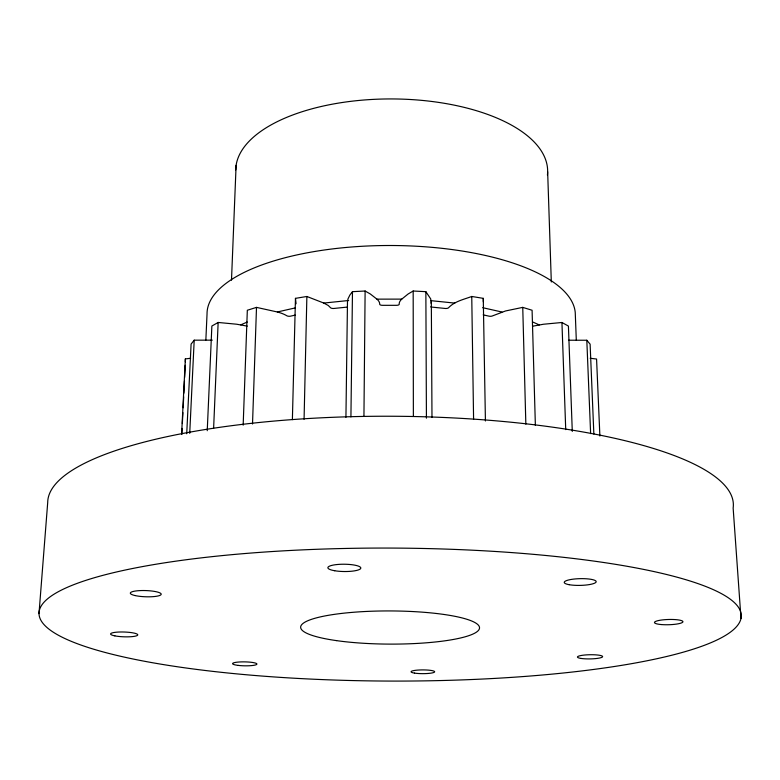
<?xml version="1.0" encoding="UTF-8"?>
<svg xmlns="http://www.w3.org/2000/svg" width="780" height="780" viewBox="0 0 780 780"><rect width="100%" height="100%" fill="white"/><g stroke="black" fill="none" stroke-linecap="round" stroke-linejoin="round"><path stroke-width="1.17" d="M363.938 416.393L365.118 291.018L352.472 291.671L349.889 295.025L347.958 298.964L347.48 301.802L345.93 417.339M350.922 416.92L352.472 291.671M304.073 419.318L306.872 296.478L295.464 298.35L292.383 419.65M252.515 423.998L256.503 307.378L277.339 311.981A30.674 11.31 2.1 0 1 286.913 315.822A2.71 1.014 1.7 0 0 290.706 316.124L295.191 315.11M243.165 425.168L247.328 310.245L256.503 307.378M231.494 280.176L236.106 165.37M213.623 428.152L218.147 322.462L236.652 324.217L247.299 326.128M207.236 430.726L211.868 326.02L218.147 322.462M205.852 340.041L207.041 313.872A184.148 68.776 0.2 0 1 388.148 245.505A184.148 68.776 0.2 0 1 575.25 312.702L576.303 340.177M189.725 433.339L194.201 340.177L212.287 340.148M186.722 433.768L191.1 344.077L194.201 340.177M181.613 434.08L185.357 358.917L190.632 358.273M181.808 434.489L182.111 428.415M182.345 423.56L182.891 412.63M183.134 407.774L183.68 396.844M183.856 393.198L184.46 381.059M184.645 377.413L185.25 365.274M39 613.606L47.707 502.515A342.829 87.545 0.2 0 1 396.923 416.276A342.829 87.545 0.2 0 1 733.142 508.024L741 618.423A351.146 66.505 0.2 0 1 202.488 670.147A351.146 66.505 0.2 0 1 226.941 555.136A351.146 66.505 0.2 0 1 741 618.423M431.165 303.498L430.726 298.954L425.86 291.671L413.176 291.018L408.145 293.972L401.778 299.12A31.561 12.051 -0.4 0 0 399.204 304.317A2.749 1.053 0.1 0 1 396.328 305.321L382.629 305.321A2.749 1.053 0.3 0 1 379.714 304.317A31.395 11.983 0.9 0 0 376.925 299.14L370.295 293.972L365.118 291.018M240.708 324.87L247.26 322.033M483.366 301.792L483.269 298.35L471.754 296.468C463.788 299.471 454.535 301.324 448.519 307.769A2.74 1.043 -0.6 0 1 445.019 308.441L431.915 307.106A2.749 1.043 -0.4 0 1 430.657 306.852M277.339 311.981L295.269 307.905M532.867 326.157L543.455 324.246L561.941 322.491L568.415 326.06L572.286 431.408M535.373 425.363L532.087 310.255L522.746 307.378L505.528 310.966L492.658 315.832A2.71 1.014 -1.3 0 1 488.875 316.134L483.19 314.866M306.872 296.478L323.798 303.059L348.689 300.495M347.149 307.106L334.113 308.441A2.74 1.043 1.1 0 1 330.593 307.769L328.282 305.506L323.798 303.059M568.659 340.216L586.813 340.246L590.119 344.165L593.853 434.06M376.925 299.14L401.778 299.12M431.087 300.671L454.798 303.098M590.177 358.264L596.573 359.034L599.879 436.01M482.654 307.681L501.94 312.019M532.769 322.013L539.292 324.919M296.078 303.771L295.464 298.35M586.813 340.246L590.626 433.631M561.941 322.491L565.724 429.614M547.648 171.717L551.314 281.98M522.746 307.378L525.847 424.174M483.269 298.35L485.423 420.985M471.754 296.468L473.587 419.435M431.33 301.792L431.983 417.388M425.86 291.671L426.426 418.187M185.357 358.917L185.367 361.861M413.176 291.018L413.371 416.423M235.726 169.913A155.961 71.867 0.2 0 1 396.396 98.982A155.961 71.867 0.2 0 1 547.423 175.1M114.855 635.866A13.601 2.398 1.9 0 0 137.416 635.388A13.601 2.398 1.9 0 0 120.266 631.995A13.601 2.398 1.9 0 0 114.855 635.866M661.099 624.536A14.274 2.633 -1.6 0 0 682.939 621.797A14.274 2.633 -1.6 0 0 661.996 619.963A14.274 2.633 -1.6 0 0 661.099 624.536M334.688 570.736A16.458 3.647 0.6 0 0 360.731 568.405A16.458 3.647 0.6 0 0 337.662 564.476A16.458 3.647 0.6 0 0 334.688 570.736M414.57 673.111A11.797 1.872 0 0 0 434.275 672.262A11.797 1.872 0 0 0 419.757 669.971A11.797 1.872 0 0 0 414.57 673.111M336.58 640.633A89.427 16.585 0.2 0 0 478.901 629.782A89.427 16.585 0.2 0 0 354.812 612.163A89.427 16.585 0.2 0 0 336.58 640.633M581.266 658.466A12.587 2.087 -1 0 0 602.238 657.13A12.587 2.087 -1 0 0 586.609 654.868A12.587 2.087 -1 0 0 581.266 658.466M238.27 665.408A12.168 1.97 1 0 0 256.912 664.15A12.168 1.97 1 0 0 239.089 662.005A12.168 1.97 1 0 0 238.27 665.408M569.127 584.688A15.961 3.364 -1.3 0 0 595.696 582.514A15.961 3.364 -1.3 0 0 575.796 578.887A15.961 3.364 -1.3 0 0 569.127 584.688M135.086 595.559A15.434 3.101 2 0 0 160.758 594.916A15.434 3.101 2 0 0 141.511 590.548A15.434 3.101 2 0 0 135.086 595.559"/></g></svg>
